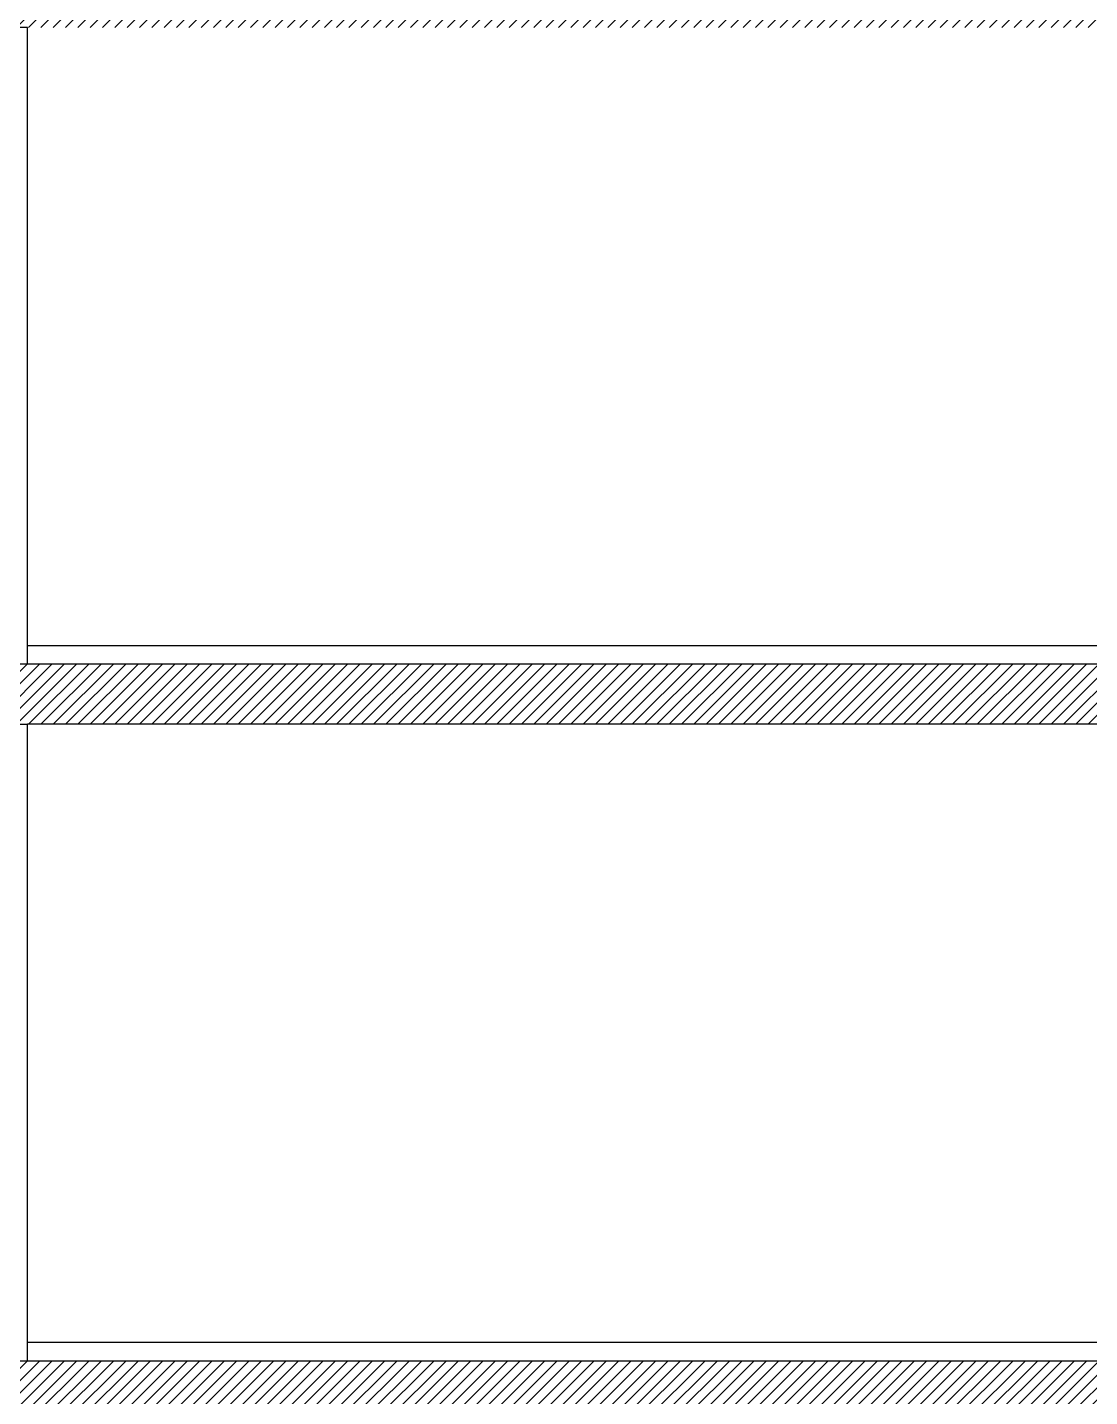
# Model space of a CAD drawing. Extents: x 185 to 567, y -69 to 170.
# Drawn here: x 259.15 to 263.73, y 144.53 to 150.43 of the extents above; entities that cross this region are included whole.
import ezdxf

# ---------------------------------------------------------------- set-up
doc = ezdxf.new("R2010")
doc.units = 0
doc.header["$LTSCALE"] = 0.25
doc.header["$MEASUREMENT"] = 0
for name, color, linetype in [('A-SEC', 11, 'CONTINUOUS'), ('A-SECHAT', 8, 'CONTINUOUS'), ('A-SECLAS', 94, 'CONTINUOUS'), ('A-WLSEC', 7, 'CONTINUOUS')]:
    doc.layers.add(name, color=color, linetype=linetype)

msp = doc.modelspace()

# ---------------------------------------------------------------- hatches: boundary and pattern name
at = {"layer": 'A-SECHAT'}
h = msp.add_hatch(dxfattribs=at)
h.set_pattern_fill('ANSI31', color=256, scale=0.3, style=0)
h.set_pattern_definition([(45, (247.172775, 150.42746), (-0.026516504, 0.026516504), [])])
h.paths.add_polyline_path([(259.1528, 150.4275), (266.3928, 150.4275), (266.6428, 150.4275), (268.3928, 150.4275), (268.3928, 150.5026), (268.3452, 150.5026), (268.3452, 150.5146), (268.3928, 150.5146), (268.3928, 150.5669), (268.3452, 150.5669), (268.3452, 150.5789), (268.3928, 150.5789), (268.3928, 150.6254), (268.3452, 150.6254), (268.3452, 150.6374), (268.3928, 150.6374), (268.3928, 150.6875), (267.4226, 150.6875), (267.3026, 150.6875), (267.3026, 150.6875), (266.6428, 150.6875), (266.6428, 150.6874), (266.3928, 150.6875), (248.8478, 150.6875), (248.7278, 150.6875), (248.2629, 150.6875), (248.1429, 150.6875), (247.1728, 150.6875), (247.1728, 150.6374), (247.2204, 150.6374), (247.2204, 150.6254), (247.1728, 150.6254), (247.1728, 150.5789), (247.2204, 150.5789), (247.2204, 150.5669), (247.1728, 150.5669), (247.1728, 150.5146), (247.2204, 150.5146), (247.2204, 150.5026), (247.1728, 150.5026), (247.1728, 150.4675), (247.1728, 150.4275), (248.9228, 150.4275), (249.1728, 150.4275), (256.4128, 150.4275), (256.6628, 150.4275), (258.9028, 150.4275)])
h = msp.add_hatch(dxfattribs=at)
h.set_pattern_fill('ANSI31', color=256, scale=0.3, style=0)
h.set_pattern_definition([(45, (247.172777, 147.42746), (-0.026516504, 0.026516504), [])])
h.paths.add_polyline_path([(266.3928, 147.4275), (266.6428, 147.4275), (268.3928, 147.4275), (268.3928, 147.6875), (268.1428, 147.6875), (259.1528, 147.6875), (258.9028, 147.6875), (256.6628, 147.6875), (256.4128, 147.6875), (247.4228, 147.6875), (247.1728, 147.6875), (247.1728, 147.4275), (248.9228, 147.4275), (249.1728, 147.4275), (256.4128, 147.4275), (256.6628, 147.4275), (258.9028, 147.4275), (259.1528, 147.4275)])
h = msp.add_hatch(dxfattribs=at)
h.set_pattern_fill('ANSI31', color=256, scale=0.3, style=0)
h.set_pattern_definition([(45, (247.172777, 144.42746), (-0.026516504, 0.026516504), [])])
h.paths.add_polyline_path([(266.3928, 144.4275), (266.6428, 144.4275), (268.3928, 144.4275), (268.3928, 144.6875), (268.1428, 144.6875), (259.1528, 144.6875), (258.9028, 144.6875), (256.6628, 144.6875), (256.4128, 144.6875), (247.4228, 144.6875), (247.1728, 144.6875), (247.1728, 144.4275), (248.9228, 144.4275), (249.1728, 144.4275), (256.4128, 144.4275), (256.6628, 144.4275), (258.9028, 144.4275), (259.1528, 144.4275)])

# ---------------------------------------------------------------- linework, layer by layer
at = {"layer": 'A-SEC'}
for p, q in [((259.1528, 150.4275), (258.9028, 150.4275)), ((258.9028, 147.6875), (259.1528, 147.6875)), ((258.9028, 147.4275), (259.1528, 147.4275)), ((258.9028, 144.6875), (259.1528, 144.6875))]:
    msp.add_line(p, q, dxfattribs=at)
at = {"layer": 'A-SECLAS'}
for p, q in [((259.1528, 147.7675, 0), (268.1428, 147.7675, 0)), ((259.1528, 147.7675), (268.1428, 147.7675)), ((259.1528, 144.7675, 0), (268.1428, 144.7675, 0)), ((259.1528, 144.7675), (268.1428, 144.7675))]:
    msp.add_line(p, q, dxfattribs=at)
at = {"layer": 'A-WLSEC'}
for p, q in [((259.1528, 147.6875), (259.1528, 150.4275)), ((259.1528, 147.6875), (268.1428, 147.6875)), ((259.1528, 144.6875), (259.1528, 147.4275)), ((266.3928, 147.4275), (259.1528, 147.4275)), ((259.1528, 144.6875), (268.1428, 144.6875))]:
    msp.add_line(p, q, dxfattribs=at)

doc.saveas('drawing.dxf')
